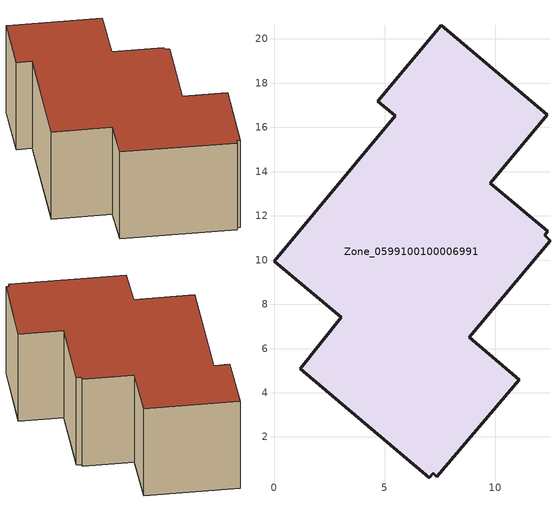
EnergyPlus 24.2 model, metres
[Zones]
Zone_0599100100006991
 floor ground (C_G): 7.21,0.35 7.02,0.15 1.19,5.09 3.04,7.41 0,9.95 5.49,16.52 4.68,17.19 7.55,20.63 12.36,16.58 9.78,13.47 12.37,11.3 12.25,11.12 12.48,10.87 8.84,6.51 11.09,4.6 7.37,0.21 z0
 wall outside (C_F): 12.36,16.58 7.55,20.63 4.68,17.19 5.49,16.52 0,9.95 3.04,7.41 1.19,5.09 7.02,0.15 7.21,0.35 7.37,0.21 11.09,4.6 8.84,6.51 12.48,10.87 12.25,11.12 12.37,11.3 9.78,13.47 12.36,16.58 z0:6.67
 roof outside (C_R): 7.21,0.35 7.37,0.21 11.09,4.6 8.84,6.51 12.48,10.87 12.25,11.12 12.37,11.3 9.78,13.47 12.36,16.58 7.55,20.63 4.68,17.19 5.49,16.52 0,9.95 3.04,7.41 1.19,5.09 7.02,0.15 z6.67
[BUILDING]
Pand.0599100100006991: North Axis=0; Terrain=City; Loads Convergence Tolerance Value=0.04; Temperature Convergence Tolerance Value=0.4; Solar Distribution=FullExterior; Maximum Number of Warmup Days=25; Minimum Number of Warmup Days=1
[Site:Location]
Rotterdam.The.Hague.AP_ZH_NLD Design_Conditions: Latitude=51.96; Longitude=4.45; Time Zone=1; Elevation=-4.5
[SITE:GROUNDTEMPERATURE:BUILDINGSURFACE]
18, 18, 18, 18, 18, 18, 18, 18, 18, 18, 18, 18
[MATERIAL] Thermal Absorptance=0.9; Solar Absorptance=0.7; Visible Absorptance=0.7
Name | Roughness | Thickness | Conductivity | Density | Specific Heat
G.D.2006-2014 | MediumSmooth | 0.15 | 0.06 | 540 | 1210
F.D.2006-2014 | Rough | 0.3 | 0.12 | 1920 | 840
R.D.2006-2014 | MediumRough | 0.2 | 0.08 | 1500 | 1000
[CONSTRUCTION]
C_G: G.D.2006-2014
C_F: F.D.2006-2014
C_R: R.D.2006-2014
[ZONE]
Zone_0599100100006991: Type=1; Multiplier=1; Ceiling Height=Autocalculate; Volume=Autocalculate; Floor Area=autocalculate; Part of Total Floor Area=Yes
[ZONEINFILTRATION:DESIGNFLOWRATE]
Infil_Zone_0599100100006991: Zone or ZoneList or Space or SpaceList=Zone_0599100100006991; Schedule=AlwaysOn; Design Flow Rate Calculation Method=Flow/Area; Flow Rate per Floor Area=0.0021; Constant Term Coefficient=1; Temperature Term Coefficient=0; Velocity Term Coefficient=0; Velocity Squared Term Coefficient=0
[HVACTEMPLATE:ZONE:IDEALLOADSAIRSYSTEM]
Zone_0599100100006991: Maximum Heating Supply Air Temperature=50; Minimum Cooling Supply Air Temperature=13; Maximum Heating Supply Air Humidity Ratio=0.0156; Minimum Cooling Supply Air Humidity Ratio=0.0077; Heating Limit=NoLimit; Cooling Limit=NoLimit; Dehumidification Control Type=ConstantSensibleHeatRatio; Cooling Sensible Heat Ratio=0.7; Dehumidification Setpoint=60; Humidification Control Type=None; Humidification Setpoint=30; Outdoor Air Method=None; Outdoor Air Flow Rate per Person=0.00944; Outdoor Air Flow Rate per Zone Floor Area=0; Outdoor Air Flow Rate per Zone=0; Demand Controlled Ventilation Type=None; Outdoor Air Economizer Type=NoEconomizer; Heat Recovery Type=None; Sensible Heat Recovery Effectiveness=0.7; Latent Heat Recovery Effectiveness=0.65
[ZONECONTROL:THERMOSTAT]
ThermostatControl_Zone_0599100100006991: Zone or ZoneList=Zone_0599100100006991; Control Type Schedule=DualSetpointControlType; Control 1=Thermostat_Zone_0599100100006991; Temperature Difference Between Cutout And Setpoint=0
[THERMOSTATSETPOINT:DUALSETPOINT]
Thermostat_Zone_0599100100006991: Heating Setpoint Temperature Schedule=HeatingSetpoint_Zone_0599100100006991; Cooling Setpoint Temperature Schedule=CoolingSetpoint_Zone_0599100100006991
[SCHEDULE:COMPACT]
HeatingSetpoint_Zone_0599100100006991: Through: 12/31, For: AllDays, Until: 24:00, 21
CoolingSetpoint_Zone_0599100100006991: Through: 12/31, For: AllDays, Until: 24:00, 24
DualSetpointControlType: Through: 12/31, For: AllDays, Until: 24:00, 4
AlwaysOn: Through: 12/31, For: AllDays, Until: 24:00, 1
